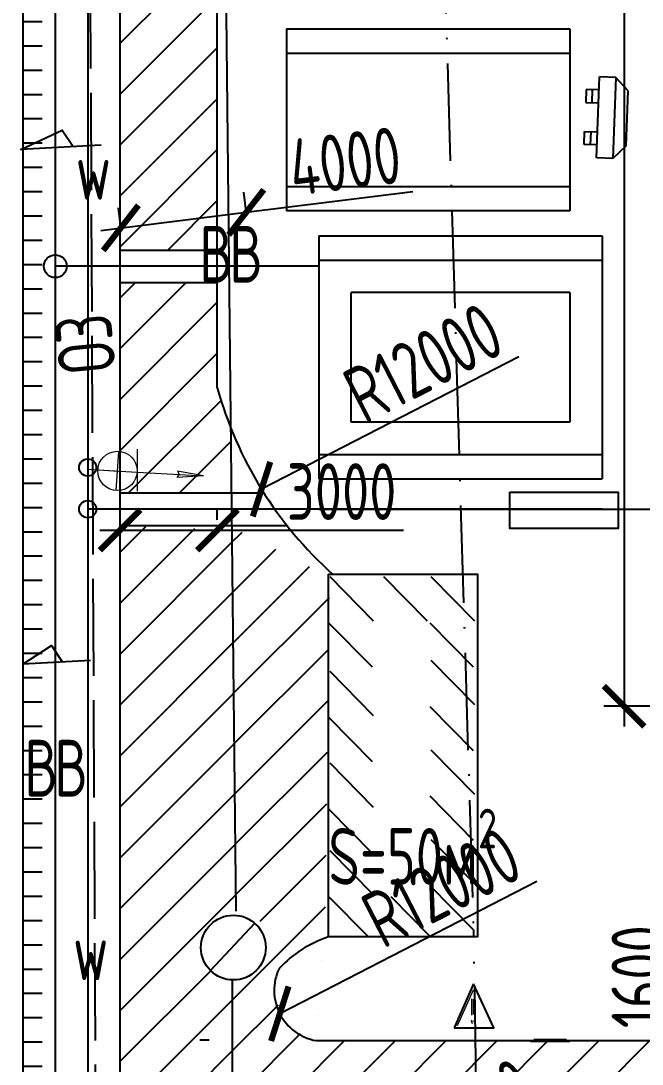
# Paper-space layout 'СГП' of a CAD drawing. Header units: millimetres. Extents: x 1 to 2190, y 0 to 1001.
# Drawn here: x 234.3 to 272.7, y 249.8 to 314.2 of the extents above; entities that cross this region are included whole.
import ezdxf

# ---------------------------------------------------------------- set-up
doc = ezdxf.new("R2010")
doc.units = ezdxf.units.MM
doc.header["$LTSCALE"] = 0.5
doc.linetypes.add('ACAD_ISO02W100', pattern=[15, 12, -3])
doc.linetypes.add('ACAD_ISO10W100', pattern=[18, 12, -3, 0, -3])
doc.layers.add('ЛИНИИ_01', color=7, linetype='Continuous', lineweight=9)
doc.layers.add('ТОНКИЕе', color=7, linetype='Continuous', lineweight=25)
doc.layers.add('размеры', color=7, linetype='Continuous')
doc.layers.add('тонкие', color=7, linetype='Continuous')
doc.styles.add('Наклонный', font='isocpeur.ttf', dxfattribs={"width": 0.7, "height": 3.5})
doc.dimstyles.new('СТРОИТЕЛЬНЫЙ', dxfattribs={"dimtxt": 3.5, "dimasz": 2.5, "dimexe": 1.25, "dimexo": 0.625, "dimtad": 1, "dimdec": 0, "dimlfac": 500, "dimdsep": 46, "dimtxsty": 'Наклонный', "dimblk1": 'ARCHTICK', "dimblk2": 'ARCHTICK', "dimsah": 1, "dimcen": 0, "dimdle": 1.25, "dimadec": 0, "dimazin": 0, "dimtfac": 0.75, "dimtdec": 0, "dimtmove": 0, "dimatfit": 3, "dimldrblk": 'ARCHTICK', "dimfxl": 1, "dimtolj": 1, "dimtzin": 0, "dimarcsym": 0})
pattern_1 = [(45, (-0.0765, 0.0526), (-1.571545, 1.571545), [])]

# ---------------------------------------------------------------- blocks, each defined once
blk = doc.blocks.new('_ArchTick')
at = {"color": 0, "linetype": 'ByBlock', "const_width": 0.15}
blk.add_lwpolyline([(-0.5, -0.5), (0.5, 0.5)], dxfattribs=at)
blk = doc.blocks.new('*D846')
at = {"layer": 'Defpoints', "color": 0, "transparency": 16777216}
for p in [(240.432, 282.787), (246.432, 282.787), (246.432, 282.787)]:
    blk.add_point(p, dxfattribs=at)
at = {"layer": 'размеры', "color": 0, "lineweight": -2, "transparency": 16777216}
for p, q in [((240.432, 283.412), (240.432, 284.037)), ((246.432, 283.412), (246.432, 284.037)), ((239.182, 282.787), (246.432, 282.787)), ((246.432, 282.787), (257.917, 282.787))]:
    blk.add_line(p, q, dxfattribs=at)
at = {"layer": 'размеры', "color": 0, "lineweight": -2, "transparency": 16777216, "xscale": 2.5, "yscale": 2.5, "zscale": 2.5, "rotation": 180}
blk.add_blockref('_ArchTick', (240.432, 282.787), dxfattribs=at)
at = {"layer": 'размеры', "color": 0, "lineweight": -2, "transparency": 16777216, "xscale": 2.5, "yscale": 2.5, "zscale": 2.5}
blk.add_blockref('_ArchTick', (246.432, 282.787), dxfattribs=at)
at = {"layer": 'размеры', "color": 0, "transparency": 16777216, "insert": (254.107, 285.162), "char_height": 3.5, "attachment_point": 5, "style": 'Наклонный'}
blk.add_mtext('\\A1;3000', dxfattribs=at)
blk = doc.blocks.new('*D849')
at = {"layer": 'Defpoints', "color": 0, "transparency": 16777216}
for p in [(248.219, 302.408), (248.312, 301.665), (240.57, 300.703)]:
    blk.add_point(p, dxfattribs=at)
at = {"layer": 'размеры', "color": 0, "lineweight": -2, "transparency": 16777216}
for p, q in [((248.234, 302.285), (248.065, 303.648)), ((248.219, 302.408), (258.505, 303.686)), ((239.238, 301.292), (248.219, 302.408)), ((240.493, 301.324), (240.324, 302.687))]:
    blk.add_line(p, q, dxfattribs=at)
at = {"layer": 'размеры', "color": 0, "lineweight": -2, "transparency": 16777216, "xscale": 2.5, "yscale": 2.5, "zscale": 2.5}
for p, rotation in [((248.219, 302.408), 7.081544733936532), ((240.478, 301.446), 187.0815447339365)]:
    blk.add_blockref('_ArchTick', p, dxfattribs=dict(at, rotation=rotation))
at = {"layer": 'размеры', "color": 0, "transparency": 16777216, "insert": (254.31, 305.558), "char_height": 3.5, "attachment_point": 5, "rotation": 7.08154, "style": 'Наклонный'}
blk.add_mtext('\\A1;4000', dxfattribs=at)
blk = doc.blocks.new('*D1045')
at = {"layer": 'Defpoints', "color": 0, "transparency": 16777216}
for p in [(279.397, 446.815), (271.538, 271.911), (279.397, 271.911)]:
    blk.add_point(p, dxfattribs=at)
at = {"layer": 'размеры', "color": 0, "lineweight": -2, "transparency": 16777216}
for p, q in [((271.538, 448.065), (271.538, 270.661)), ((278.772, 446.815), (270.288, 446.815)), ((278.772, 271.911), (270.288, 271.911))]:
    blk.add_line(p, q, dxfattribs=at)
at = {"layer": 'размеры', "color": 0, "lineweight": -2, "transparency": 16777216, "xscale": 2.5, "yscale": 2.5, "zscale": 2.5}
for p, rotation in [((271.538, 446.815), 90), ((271.538, 271.911), 270)]:
    blk.add_blockref('_ArchTick', p, dxfattribs=dict(at, rotation=rotation))
at = {"layer": 'размеры', "color": 0, "transparency": 16777216, "insert": (269.163, 359.363), "char_height": 3.5, "attachment_point": 5, "rotation": 90, "style": 'Наклонный'}
blk.add_mtext('\\A1;87500', dxfattribs=at)
blk = doc.blocks.new('*D1047')
at = {"layer": 'Defpoints', "color": 0, "transparency": 16777216}
for p in [(279.397, 264.476), (274.897, 261.276), (279.64, 261.276)]:
    blk.add_point(p, dxfattribs=at)
at = {"layer": 'размеры', "color": 0, "lineweight": -2, "transparency": 16777216}
for p, q in [((274.897, 265.726), (274.897, 261.276)), ((278.772, 264.476), (273.647, 264.476)), ((279.015, 261.276), (273.647, 261.276)), ((274.897, 261.276), (274.897, 251.646))]:
    blk.add_line(p, q, dxfattribs=at)
at = {"layer": 'размеры', "color": 0, "lineweight": -2, "transparency": 16777216, "xscale": 2.5, "yscale": 2.5, "zscale": 2.5}
for p, rotation in [((274.897, 264.476), 90), ((274.897, 261.276), 270)]:
    blk.add_blockref('_ArchTick', p, dxfattribs=dict(at, rotation=rotation))
at = {"layer": 'размеры', "color": 0, "transparency": 16777216, "insert": (272.522, 255.211), "char_height": 3.5, "attachment_point": 5, "rotation": 90, "style": 'Наклонный'}
blk.add_mtext('\\A1;1600', dxfattribs=at)
blk = doc.blocks.new('*D1065')
at = {"layer": 'Defpoints', "color": 0, "transparency": 16777216}
for p in [(248.729, 323.729), (268.322, 312.486)]:
    blk.add_point(p, dxfattribs=at)
at = {"layer": 'размеры', "color": 0, "lineweight": -2, "transparency": 16777216}
blk.add_line((262.437, 315.863), (248.729, 323.729), dxfattribs=at)
at = {"layer": 'размеры', "color": 0, "lineweight": -2, "transparency": 16777216, "xscale": 2.5, "yscale": 2.5, "zscale": 2.5, "rotation": 150.1535975494138}
blk.add_blockref('_ArchTick', (248.729, 323.729), dxfattribs=at)
at = {"layer": 'размеры', "color": 0, "transparency": 16777216, "insert": (258.933, 320.612), "char_height": 3.5, "attachment_point": 5, "rotation": 330.1536, "style": 'Наклонный'}
blk.add_mtext('\\A1;R12000', dxfattribs=at)
blk = doc.blocks.new('*D1066')
at = {"layer": 'Defpoints', "color": 0, "transparency": 16777216}
for p in [(269.25, 295.646), (249.162, 285.313)]:
    blk.add_point(p, dxfattribs=at)
at = {"layer": 'размеры', "color": 0, "lineweight": -2, "transparency": 16777216}
blk.add_line((265.037, 293.479), (249.162, 285.313), dxfattribs=at)
at = {"layer": 'размеры', "color": 0, "lineweight": -2, "transparency": 16777216, "xscale": 2.5, "yscale": 2.5, "zscale": 2.5, "rotation": 207.2222936335415}
blk.add_blockref('_ArchTick', (249.162, 285.313), dxfattribs=at)
at = {"layer": 'размеры', "color": 0, "transparency": 16777216, "insert": (259.147, 293.12), "char_height": 3.5, "attachment_point": 5, "rotation": 27.22229, "style": 'Наклонный'}
blk.add_mtext('\\A1;R12000', dxfattribs=at)
blk = doc.blocks.new('*D1067')
at = {"layer": 'Defpoints', "color": 0, "transparency": 16777216}
for p in [(270.378, 263.259), (250.291, 252.926)]:
    blk.add_point(p, dxfattribs=at)
at = {"layer": 'размеры', "color": 0, "lineweight": -2, "transparency": 16777216}
blk.add_line((266.166, 261.092), (250.291, 252.926), dxfattribs=at)
at = {"layer": 'размеры', "color": 0, "lineweight": -2, "transparency": 16777216, "xscale": 2.5, "yscale": 2.5, "zscale": 2.5, "rotation": 207.2222936335414}
blk.add_blockref('_ArchTick', (250.291, 252.926), dxfattribs=at)
at = {"layer": 'размеры', "color": 0, "transparency": 16777216, "insert": (260.275, 260.733), "char_height": 3.5, "attachment_point": 5, "rotation": 27.22229, "style": 'Наклонный'}
blk.add_mtext('\\A1;R12000', dxfattribs=at)
blk = doc.blocks.new('*D1068')
at = {"layer": 'Defpoints', "color": 0, "transparency": 16777216}
for p in [(271.269, 249.012), (251.181, 238.679)]:
    blk.add_point(p, dxfattribs=at)
at = {"layer": 'размеры', "color": 0, "lineweight": -2, "transparency": 16777216}
blk.add_line((267.057, 246.845), (251.181, 238.679), dxfattribs=at)
at = {"layer": 'размеры', "color": 0, "lineweight": -2, "transparency": 16777216, "xscale": 2.5, "yscale": 2.5, "zscale": 2.5, "rotation": 207.2222936335415}
blk.add_blockref('_ArchTick', (251.181, 238.679), dxfattribs=at)
at = {"layer": 'размеры', "color": 0, "transparency": 16777216, "insert": (261.166, 246.486), "char_height": 3.5, "attachment_point": 5, "rotation": 27.22229, "style": 'Наклонный'}
blk.add_mtext('\\A1;R12000', dxfattribs=at)

psp = doc.layouts.new('СГП')

# ---------------------------------------------------------------- hatches: boundary and pattern name
at = {"layer": 'тонкие', "transparency": 33554687}
h = psp.add_hatch(dxfattribs=at)
h.set_pattern_fill('ANSI31', scale=0.7)
h.set_pattern_definition(pattern_1)
h.paths.add_polyline_path([(257.431, 464.5373, 0.0972777), (242.9848, 454.3578), (240.4316, 410.3831), (240.4316, 300.0792), (246.4316, 300.0792), (246.4316, 318.0631, -0.0047042), (246.5405, 318.474, -0.3171203), (245.212, 320.3579, -0.3040396), (246.4514, 322.2076), (246.4514, 385.0131, -0.318143), (245.1159, 386.8995, -0.3236962), (246.4895, 388.7989, -0.0025417), (246.4316, 389.0211), (246.4316, 444.689, -0.2428884)])
h = psp.add_hatch(dxfattribs=at)
h.set_pattern_fill('ANSI31', scale=0.7)
h.set_pattern_definition(pattern_1)
h.paths.add_polyline_path([(246.4316, 298.0792), (240.4316, 298.0792), (240.4316, 297.0792), (240.4316, 285.0792), (247.3, 285.0792), (247.2566, 289.108, -0.0271343), (246.4316, 291.5768)])
h = psp.add_hatch(dxfattribs=at)
h.set_pattern_fill('ANSI31', scale=0.7)
h.set_pattern_definition(pattern_1)
edge = h.paths.add_edge_path()
edge.add_line((240.4316, 120.1094), (240.4316, 283.0792))
edge.add_line((240.4316, 283.0792), (247.3246, 282.7869))
edge.add_line((247.3246, 282.7869), (247.5777, 259.2657))
edge.add_arc((247.5777, 257.1336), 2.1321, 90, 264.625171)
edge.add_line((247.378, 255.0109), (247.378, 148.2329))
edge.add_arc((247.378, 146.2322), 2.0007, 90, 272.939514)
edge.add_line((247.4806, 144.2342), (249.6614, 120.1094))
edge.add_line((249.6614, 120.1094), (240.4316, 120.1094))
h = psp.add_hatch(dxfattribs=at)
h.set_pattern_fill('ANSI31', scale=0.7)
h.set_pattern_definition(pattern_1)
edge = h.paths.add_edge_path()
edge.add_line((249.6614, 120.1094), (253.2969, 120.1094))
edge.add_line((253.2969, 120.1094), (253.3724, 141.9518))
edge.add_arc((255.6712, 146.7705), 5.3389, 126.323454, 244.496173, ccw=False)
edge.add_line((252.5087, 151.0719), (295.1973, 151.0719))
edge.add_line((295.1973, 151.0719), (295.1973, 157.0719))
edge.add_line((295.1973, 157.0719), (253.2969, 157.2569))
edge.add_arc((254.7812, 161.2193), 4.2313, 110.535884, 249.464116, ccw=False)
edge.add_line((253.2969, 165.1817), (253.3724, 190.5936))
edge.add_arc((255.4647, 195.418), 5.2585, 125.224276, 246.554718, ccw=False)
edge.add_line((252.4316, 199.7137), (284.7833, 199.7137))
edge.add_line((284.7833, 199.7137), (284.7833, 205.7137))
edge.add_line((284.7833, 205.7137), (253.2969, 205.7137))
edge.add_arc((255.3041, 209.8139), 4.5651, 116.083667, 243.916333, ccw=False)
edge.add_line((253.2969, 213.914), (253.2969, 236.3129))
edge.add_arc((254.9332, 240.9928), 4.9578, 120.302458, 250.729145, ccw=False)
edge.add_line((252.4316, 245.2733), (295.1973, 245.2733))
edge.add_line((295.1973, 245.2733), (295.1973, 251.2733))
edge.add_line((295.1973, 251.2733), (252.5396, 251.2658))
edge.add_arc((253.4092, 254.5126), 3.3613, 95.487082, 255.006627, ccw=False)
edge.add_line((253.0878, 257.8584), (253.3724, 279.9121))
edge.add_line((253.3724, 279.9121), (247.2594, 283.014))
edge.add_line((247.2594, 283.014), (247.5777, 259.2657))
edge.add_arc((247.5777, 257.1336), 2.1321, -95.374829, 90, ccw=False)
edge.add_line((247.378, 255.0109), (247.378, 148.2329))
edge.add_arc((247.378, 146.2322), 2.0007, -87.060486, 90, ccw=False)
edge.add_line((247.4806, 144.2342), (249.6614, 120.1094))

# ---------------------------------------------------------------- linework, layer by layer
at = {"layer": 'ЛИНИИ_01', "lineweight": 20}
for p, q in [((240.1891, 285.225), (240.3456, 287.6487)), ((238.5047, 286.5507), (240.6445, 286.4125)), ((239.0555, 286.5151), (241.4792, 286.3586)), ((241.4792, 286.3586), (245.5885, 286.1389)), ((243.9458, 286.0274), (244.1056, 286.2398)), ((245.5885, 286.1389), (243.9458, 286.0274)), ((243.967, 286.4249), (244.1033, 286.1966)), ((245.5885, 286.1389), (243.967, 286.4249))]:
    psp.add_line(p, q, dxfattribs=at)
psp.add_circle((240.2674, 286.4369), 1.2144, dxfattribs=at)
at = {"layer": 'размеры', "lineweight": 20}
psp.add_line((241.4963, 285.1904), (241.5133, 287.7803), dxfattribs=at)
at = {"layer": 'тонкие', "color": 0}
for p, q in [((250.7018, 313.7316), (268.2018, 313.7316)), ((250.7018, 313.7316), (250.7018, 302.4907)), ((268.2018, 313.7316), (268.2018, 302.4907)), ((250.7018, 312.2316), (268.2018, 312.2316)), ((269.849, 305.7682), (270.0277, 310.7651)), ((271.027, 310.7293), (270.0277, 310.7651)), ((271.027, 310.7293), (270.8484, 305.7325)), ((271.7979, 309.9013), (271.027, 310.7293)), ((269.1996, 309.9941), (269.171, 309.1947)), ((269.9991, 309.9656), (269.1996, 309.9941)), ((269.5707, 309.1804), (269.5993, 309.9799)), ((271.6765, 306.5034), (271.7979, 309.9013)), ((269.171, 309.1947), (269.9705, 309.1661)), ((269.0781, 306.5963), (269.1067, 307.3958)), ((269.1067, 307.3958), (269.9062, 307.3672)), ((269.4779, 306.582), (269.5064, 307.3815)), ((269.8776, 306.5677), (269.0781, 306.5963)), ((271.6765, 306.5034), (270.8484, 305.7325)), ((270.8484, 305.7325), (269.849, 305.7682)), ((250.7018, 303.9907), (268.2018, 303.9907)), ((268.2018, 302.4907), (250.7018, 302.4907)), ((252.6988, 300.9573), (270.1988, 300.9573)), ((252.6988, 300.9573), (252.6988, 285.9573)), ((270.1988, 300.9573), (270.1988, 285.9573)), ((252.6988, 299.4573), (270.1988, 299.4573)), ((268.1988, 297.4573), (254.6988, 297.4573)), ((254.6988, 289.4573), (254.6988, 297.4573)), ((268.1988, 297.4573), (268.1988, 289.4573)), ((268.1988, 289.4573), (254.6988, 289.4573)), ((252.6988, 287.4573), (270.1988, 287.4573)), ((270.1988, 284.0792), (252.6988, 284.0792))]:
    psp.add_line(p, q, dxfattribs=at)
at = {"layer": 'ТОНКИЕе', "color": 0}
psp.add_lwpolyline([(506.0457, 90.6529), (264.4316, 90.6529, -0.4142136), (240.4316, 114.6529), (240.4316, 450.689, -0.4142136), (264.4316, 474.689), (379.4823, 474.689, 0.4142136), (403.4823, 498.689), (403.4823, 518.0831)], format="xyb", dxfattribs=at)
at = {"layer": 'ТОНКИЕе', "color": 4}
for points in [[(474.1916, 349.8698), (474.1916, 349.8698), (474.2251, 380.6455), (474.2251, 380.6455), (415.9063, 380.6455), (413.9063, 380.6455), (413.9063, 510.0508), (413.9063, 510.0508), (385.6976, 510.0508), (385.6976, 510.0508), (385.6976, 480.689), (385.6976, 478.689), (236.4316, 478.689), (236.4316, 478.689), (236.4316, 84.6529), (236.4316, 84.6529), (508.2089, 84.6529)], [(252.6988, 299.0792), (236.4316, 299.0792)]]:
    psp.add_lwpolyline(points, dxfattribs=at)
at = {"layer": 'ТОНКИЕе', "color": 2, "true_color": 0xffff00}
for points in [[(471.4152, 378.6455), (471.4152, 378.6455), (471.4152, 378.6455), (471.4152, 378.6455), (471.4152, 378.6455), (471.4152, 378.6455), (471.4152, 378.6455), (413.9063, 378.6455), (411.9063, 378.6455), (411.9063, 508.0508), (411.9063, 508.0508), (387.8916, 508.0508), (387.8916, 508.0508), (387.8916, 478.689), (387.8916, 476.689), (238.4316, 476.689), (238.4316, 476.689), (238.4316, 86.6529), (238.4316, 86.6529), (238.4316, 86.6529), (238.4316, 86.6529), (517.4839, 86.6529), (517.4839, 86.6529), (517.4839, 86.6529)], [(252.6988, 284.0792), (238.4316, 284.0792)]]:
    psp.add_lwpolyline(points, dxfattribs=at)
at = {"layer": 'ТОНКИЕе'}
for points in [[(234.4316, 480.689), (234.4316, 480.689), (234.4316, 480.689), (234.4316, 90.6529), (234.4316, 82.6529), (521.5008, 82.6529)], [(234.4316, 315.689), (234.4316, 314.189), (235.6316, 314.189)], [(234.4316, 314.189), (234.4316, 312.689), (235.6316, 312.689)], [(234.4316, 312.689), (234.4316, 311.189), (235.6316, 311.189)], [(234.4316, 311.189), (234.4316, 309.689), (235.6316, 309.689)], [(234.4316, 309.689), (234.4316, 308.189), (235.6316, 308.189)], [(234.4316, 308.189), (234.4316, 306.689), (235.6316, 306.689)], [(234.4316, 306.689), (234.4316, 305.189), (235.6316, 305.189)], [(234.4316, 305.189), (234.4316, 303.689), (235.6316, 303.689)], [(234.4316, 303.689), (234.4316, 302.189), (235.6316, 302.189)], [(234.4316, 302.189), (234.4316, 300.689), (235.6316, 300.689)], [(234.4316, 300.689), (234.4316, 299.189), (235.6316, 299.189)], [(240.4316, 299.0792), (240.4316, 300.0792), (246.4316, 300.0792)], [(234.4316, 299.189), (234.4316, 297.689), (235.6316, 297.689)], [(234.4316, 297.689), (234.4316, 296.189), (235.6316, 296.189)], [(240.4316, 297.0792), (240.4316, 298.0792), (246.4316, 298.0792)], [(234.4316, 296.189), (234.4316, 294.689), (235.6316, 294.689)], [(234.4316, 294.689), (234.4316, 293.189), (235.6316, 293.189)], [(234.4316, 293.189), (234.4316, 291.689), (235.6316, 291.689)], [(234.4316, 291.689), (234.4316, 290.189), (235.6316, 290.189)], [(234.4316, 290.189), (234.4316, 288.689), (235.6316, 288.689)], [(234.4316, 288.689), (234.4316, 287.189), (235.6316, 287.189)], [(234.4316, 287.189), (234.4316, 285.689), (235.6316, 285.689)], [(234.4316, 285.689), (234.4316, 284.189), (235.6316, 284.189)], [(252.6988, 285.9573), (270.1988, 285.9573)], [(240.4316, 284.0792), (240.4316, 285.0792), (249.3085, 285.0792)], [(234.4316, 284.189), (234.4316, 282.689), (235.6316, 282.689)], [(240.4316, 282.0792), (240.4316, 283.0792), (250.7258, 283.0792)], [(234.4316, 282.689), (234.4316, 281.189), (235.6316, 281.189)], [(234.4316, 281.189), (234.4316, 279.689), (235.6316, 279.689)], [(234.4316, 279.689), (234.4316, 278.189), (235.6316, 278.189)], [(234.4316, 278.189), (234.4316, 276.689), (235.6316, 276.689)], [(234.4316, 276.689), (234.4316, 275.189), (235.6316, 275.189)], [(234.4316, 275.189), (234.4316, 273.689), (235.6316, 273.689)], [(234.4316, 273.689), (234.4316, 272.189), (235.6316, 272.189)], [(234.4316, 272.189), (234.4316, 270.689), (235.6316, 270.689)], [(234.4316, 270.689), (234.4316, 269.189), (235.6316, 269.189)], [(234.4316, 269.189), (234.4316, 267.689), (235.6316, 267.689)], [(234.4316, 267.689), (234.4316, 266.189), (235.6316, 266.189)], [(234.4316, 266.189), (234.4316, 264.689), (235.6316, 264.689)], [(234.4316, 264.689), (234.4316, 263.189), (235.6316, 263.189)], [(234.4316, 263.189), (234.4316, 261.689), (235.6316, 261.689)], [(234.4316, 261.689), (234.4316, 260.189), (235.6316, 260.189)], [(234.4316, 260.189), (234.4316, 258.689), (235.6316, 258.689)], [(234.4316, 258.689), (234.4316, 257.189), (235.6316, 257.189)], [(234.4316, 257.189), (234.4316, 255.689), (235.6316, 255.689)], [(234.4316, 255.689), (234.4316, 254.189), (235.6316, 254.189)], [(234.4316, 254.189), (234.4316, 252.689), (235.6316, 252.689)], [(234.4316, 252.689), (234.4316, 251.189), (235.6316, 251.189)], [(252.5396, 251.2658), (295.1973, 251.2733)], [(234.4316, 251.189), (234.4316, 249.689), (235.6316, 249.689)]]:
    psp.add_lwpolyline(points, dxfattribs=at)
at = {"layer": 'ТОНКИЕе', "color": 52, "linetype": 'ACAD_ISO10W100', "true_color": 0xe6dc28}
for points in [[(260.3645, 320.6865), (260.3645, 320.6865), (262.2399, 258.074)], [(267.3163, 123.4633), (263.8525, 148.4394), (262.2675, 258.1137)]]:
    psp.add_lwpolyline(points, dxfattribs=at)
at = {"layer": 'ТОНКИЕе', "color": 30}
for points in [[(246.941, 318.4397), (247.5777, 259.2657)], [(246.0105, 255.5966), (248.7455, 258.5127)], [(247.378, 148.2329), (247.378, 255.0109)]]:
    psp.add_lwpolyline(points, dxfattribs=at)
at = {"layer": 'ТОНКИЕе', "color": 0}
psp.add_lwpolyline([(246.4316, 291.5768), (246.4316, 318.0631)], dxfattribs=at)
at = {"layer": 'ТОНКИЕе', "color": 237, "linetype": 'ACAD_ISO02W100', "true_color": 0x8a2466}
psp.add_lwpolyline([(239.378, 146.2854), (238.6067, 317.4466)], dxfattribs=at)
at = {"layer": 'ТОНКИЕе', "color": 237, "true_color": 0x8a2466}
for points in [[(239.2617, 306.5587), (234.3066, 306.2922), (236.8633, 307.4859), (237.5309, 306.4656)], [(238.5989, 274.7267), (234.4316, 274.5026), (236.2005, 275.6539), (236.868, 274.6336)], [(245.9282, 251.2865), (245.3444, 251.3019)]]:
    psp.add_lwpolyline(points, dxfattribs=at)
at = {"layer": 'ТОНКИЕе', "color": 2}
psp.add_lwpolyline([(264.4885, 285.1384), (271.1742, 285.1384), (271.1742, 282.8921), (264.4885, 282.8921)], close=True, dxfattribs=at)
psp.add_lwpolyline([(252.6988, 284.0792), (274.8973, 284.0792)], dxfattribs=at)
at = {"layer": 'ТОНКИЕе', "color": 241}
psp.add_lwpolyline([(253.2969, 280.0718), (262.4948, 280.0718), (262.4948, 257.673), (253.2969, 257.673)], close=True, dxfattribs=at)
for points in [[(253.3724, 279.9121), (256.0556, 277.182)], [(256.6991, 279.9121), (259.3823, 277.182)], [(259.6181, 279.9121), (262.3012, 277.182)], [(253.3047, 277.0693), (255.9879, 274.3392)], [(259.5504, 277.0693), (262.2335, 274.3392)], [(259.6181, 274.7486), (262.3012, 272.0185)], [(253.3724, 274.0751), (256.0556, 271.345)], [(259.5504, 271.9058), (262.2335, 269.1757)], [(253.3047, 271.2323), (255.9879, 268.5022)], [(259.6181, 269.2137), (262.3012, 266.4836)], [(253.3724, 268.4178), (256.0556, 265.6876)], [(259.5504, 266.3709), (262.2335, 263.6408)], [(253.3047, 265.5749), (255.9879, 262.8448)], [(259.6181, 263.691), (262.3012, 260.9609)], [(253.3724, 263.0134), (256.0556, 260.2833)], [(259.5504, 260.8482), (262.2335, 258.1181)], [(253.3047, 260.1706), (255.7593, 257.673)], [(257.1344, 260.1706), (259.589, 257.673)]]:
    psp.add_lwpolyline(points, dxfattribs=at)
at = {"layer": 'ТОНКИЕе', "color": 52, "true_color": 0xe6dc28}
for points in [[(262.2527, 254.7673), (261.0527, 252.061)], [(261.0527, 252.061), (263.4941, 252.061), (262.2527, 254.7673)], [(262.2472, 253.8224), (262.2472, 252.8717)], [(262.2472, 252.4547), (262.2472, 252.4797)], [(265.7618, 251.2308), (268.2032, 251.2308)]]:
    psp.add_lwpolyline(points, dxfattribs=at)
at = {"layer": 'ТОНКИЕе', "lineweight": 5}
for points in [[(261.2522, 252.2031), (262.2566, 254.4039)], [(262.1267, 253.8461), (262.1246, 252.8484)], [(265.9697, 251.3645), (267.9954, 251.3636)]]:
    psp.add_lwpolyline(points, dxfattribs=at)
at = {"layer": 'ТОНКИЕе', "color": 4}
psp.add_circle((236.4316, 299.0792), 0.7045, dxfattribs=at)
at = {"layer": 'ТОНКИЕе', "color": 6}
psp.add_circle((238.4316, 286.6529), 0.5316, dxfattribs=at)
at = {"layer": 'ТОНКИЕе', "color": 2, "true_color": 0xffff00}
for centre in [(238.4316, 286.6515), (238.4316, 284.0792)]:
    psp.add_circle(centre, 0.5316, dxfattribs=at)
at = {"layer": 'ТОНКИЕе', "color": 30}
psp.add_circle((247.4253, 257.0103), 2, dxfattribs=at)
at = {"layer": 'ТОНКИЕе'}
for centre, radius, start, end in [((269.5734, 297.9375), 24, 195.368699, 228.107692), ((253.0899, 254.3647), 3.1474, 154.489135, 259.931355)]:
    psp.add_arc(centre, radius, start, end, dxfattribs=at)
at = {"layer": 'ТОНКИЕе', "color": 0}
psp.add_arc((255.593, 250.7352), 7.3079, 108.311746, 136.98853, dxfattribs=at)
at = {"layer": 'ТОНКИЕе', "lineweight": 5}
psp.add_arc((262.2411, 252.4584), 0.1309, 141.95244, 244.832495, dxfattribs=at)

# ---------------------------------------------------------------- texts
at = {"layer": 'ТОНКИЕе', "color": 2, "char_height": 3.5, "attachment_point": 1, "style": 'Наклонный'}
for insert in [(237.6818, 306.6891), (237.5178, 258.5019)]:
    psp.add_mtext_dynamic_manual_height_columns('\\A1;{\\T0.9;w}', width=21.521296, gutter_width=35, heights=[0], dxfattribs=dict(at, insert=insert))
at = {"layer": 'ТОНКИЕе', "color": 4, "char_height": 3.5, "attachment_point": 1, "style": 'Наклонный'}
for insert in [(245.3236, 301.568), (234.5216, 269.8378)]:
    psp.add_mtext_dynamic_manual_height_columns('\\A1;{\\T0.9;ВВ}', width=21.521296, gutter_width=35, heights=[0], dxfattribs=dict(at, insert=insert))
at = {"layer": 'ТОНКИЕе', "color": 237, "true_color": 0x8a2466, "insert": (236.7048, 292.3135), "char_height": 3.5, "attachment_point": 1, "rotation": 95.535869, "style": 'Наклонный'}
psp.add_mtext_dynamic_manual_height_columns('ОЗ', width=2.290266, gutter_width=35, heights=[0], dxfattribs=at)
at = {"layer": 'ТОНКИЕе', "color": 0, "insert": (253.2969, 265.5829), "char_height": 3.5, "attachment_point": 1, "style": 'Наклонный'}
psp.add_mtext_dynamic_manual_height_columns('\\A1;S=50м{\\H0.7x;\\S2^ ;}', width=21.521296, gutter_width=35, heights=[0], dxfattribs=at)

# ---------------------------------------------------------------- dimensions: what is measured, and where the dimension line sits
at = {"layer": 'размеры'}
dim = psp.add_linear_dim(base=(271.5383, 271.9114), p1=(279.3973, 446.8148), p2=(279.3973, 271.9114), angle=90, text='87500', dimstyle='СТРОИТЕЛЬНЫЙ', dxfattribs=at)
dim.commit()
dim.dimension.update_dxf_attribs({"geometry": '*D1045', "text_midpoint": (269.1633, 359.3631)})
dim = psp.add_radius_dim(center=(268.3221, 312.4865), mpoint=(248.7287, 323.7288), text='R12000', dimstyle='СТРОИТЕЛЬНЫЙ', dxfattribs=at)
dim.commit()
dim.dimension.update_dxf_attribs({"geometry": '*D1065', "text_midpoint": (257.7514, 318.5517), "dimtype": 164})
dim = psp.add_aligned_dim(p1=(240.5704, 300.7033), p2=(248.3115, 301.665), distance=0.7487, text='4000', dimstyle='СТРОИТЕЛЬНЫЙ', dxfattribs=at)
dim.commit()
dim.dimension.update_dxf_attribs({"geometry": '*D849', "text_midpoint": (254.3099, 305.5579)})
at = {"layer": 'размеры', "color": 0}
for center, mpoint, picture, middle in [((269.2499, 295.646), (249.1624, 285.3125), '*D1066', (260.2334, 291.0077)), ((270.3783, 263.259), (250.2908, 252.9255), '*D1067', (261.3618, 258.6207)), ((271.2689, 249.0122), (251.1814, 238.6787), '*D1068', (262.2524, 244.3739))]:
    dim = psp.add_radius_dim(center=center, mpoint=mpoint, text='R12000', dimstyle='СТРОИТЕЛЬНЫЙ', dxfattribs=at)
    dim.commit()
    dim.dimension.update_dxf_attribs({"geometry": picture, "text_midpoint": middle, "dimtype": 164})
dim = psp.add_linear_dim(base=(246.4316, 282.7869), p1=(240.4316, 282.7869), p2=(246.4316, 282.7869), dimstyle='СТРОИТЕЛЬНЫЙ', dxfattribs=at)
dim.commit()
dim.dimension.update_dxf_attribs({"geometry": '*D846', "text_midpoint": (254.1066, 282.7869), "dimtype": 160})
at = {"layer": 'размеры'}
dim = psp.add_linear_dim(base=(274.8973, 261.2756), p1=(279.3973, 264.4756), p2=(279.6399, 261.2756), angle=90, dimstyle='СТРОИТЕЛЬНЫЙ', dxfattribs=at)
dim.commit()
dim.dimension.update_dxf_attribs({"geometry": '*D1047', "text_midpoint": (272.5223, 255.2106)})

doc.saveas('drawing.dxf')
